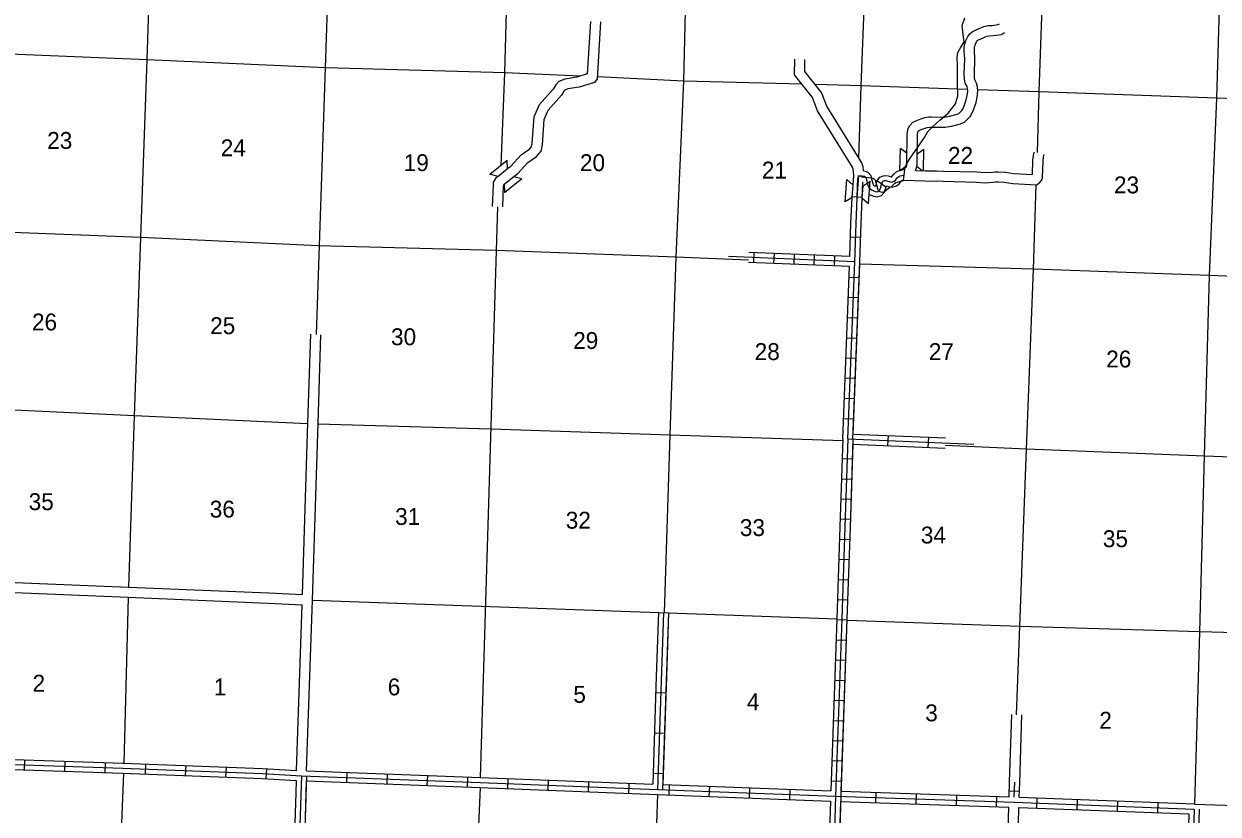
# Model space of a CAD drawing. Extents: x 281674 to 1373010, y 15256751 to 15982786.
# Drawn here: x 867031 to 902380, y 15704900 to 15728294 of the extents above; entities that cross this region are included whole.
import ezdxf

# ---------------------------------------------------------------- set-up
doc = ezdxf.new("R2010")
doc.units = 0
for name, color, linetype in [('L10', 7, 'Continuous'), ('L11', 7, 'Continuous'), ('L13', 7, 'Continuous'), ('L14', 7, 'Continuous'), ('L18', 7, 'Continuous'), ('L8', 7, 'Continuous'), ('L9', 7, 'Continuous')]:
    doc.layers.add(name, color=color, linetype=linetype)

msp = doc.modelspace()

# ---------------------------------------------------------------- linework, layer by layer
at = {"layer": 'L10'}
for points in [[(893080, 15723666), (893698, 15723644), (893861, 15723641), (894035, 15723648), (894239, 15723634), (895228, 15723612), (895462, 15723591), (895726, 15723607), (895799, 15723616), (895867, 15723617), (896045, 15723608), (896307, 15723570), (897003, 15723533)], [(893424, 15723954), (893705, 15723944), (893857, 15723942), (894040, 15723948), (894252, 15723934), (895245, 15723911), (895466, 15723892), (895699, 15723906), (895779, 15723916), (895873, 15723917), (896074, 15723907), (896336, 15723868), (896888, 15723840)]]:
    msp.add_lwpolyline(points, dxfattribs=at)
at = {"layer": 'L11'}
for p, q in [((875101, 15706195), (875266, 15711100)), ((875401, 15706181), (875571, 15711238)), ((885814, 15710872), (885751, 15708982)), ((886114, 15710861), (886051, 15708969)), ((896209, 15705853), (896273, 15707850)), ((896509, 15705841), (896573, 15707836)), ((875391, 15705881), (875380, 15705517)), ((895884, 15694653), (896186, 15705109)), ((896184, 15694645), (896486, 15705098))]:
    msp.add_line(p, q, dxfattribs=at)
for points in [[(883800, 15728366), (883709, 15726813), (883396, 15726716), (883048, 15726662), (882870, 15726588), (882777, 15726487), (882699, 15726361)], [(884099, 15728351), (884001, 15726669), (883918, 15726564), (883464, 15726423), (883130, 15726371), (883046, 15726336), (883016, 15726304), (882940, 15726182)], [(893017, 15723960), (893093, 15724004), (893131, 15724038), (893142, 15724054), (893162, 15724111), (893169, 15724156), (893178, 15725041), (893207, 15725196), (893255, 15725290), (893348, 15725382), (893435, 15725427), (893585, 15725486), (893700, 15725520), (893818, 15725538), (893882, 15725541), (894280, 15725534), (894426, 15725558), (894660, 15725620), (894704, 15725639), (894798, 15725732), (894832, 15725792), (894866, 15725873), (894925, 15726047), (894952, 15726173), (894969, 15726303), (894960, 15726381), (894948, 15726439), (894897, 15726544), (894870, 15726670), (894868, 15726817), (894881, 15727257), (894865, 15727497), (894867, 15727584), (894878, 15727672), (894912, 15727799), (894968, 15727923), (895029, 15728001), (895105, 15728063), (895256, 15728138), (895446, 15728216), (895570, 15728243), (895692, 15728248), (895870, 15728273), (895910, 15728296)], [(893424, 15723954), (893454, 15724036), (893469, 15724130), (893478, 15725012), (893494, 15725098), (893500, 15725110), (893527, 15725137), (893559, 15725154), (893682, 15725202), (893766, 15725227), (893847, 15725239), (893885, 15725240), (894303, 15725233), (894490, 15725265), (894758, 15725336), (894875, 15725386), (895039, 15725548), (895101, 15725659), (895147, 15725766), (895215, 15725968), (895247, 15726122), (895272, 15726300), (895256, 15726431), (895233, 15726538), (895183, 15726642), (895170, 15726703), (895168, 15726814), (895181, 15727262), (895166, 15727504), (895167, 15727562), (895174, 15727614), (895195, 15727698), (895226, 15727766), (895245, 15727790), (895269, 15727810), (895379, 15727865), (895535, 15727929), (895608, 15727945), (895718, 15727949), (895969, 15727984), (896060, 15728036)], [(891595, 15723807), (891580, 15724002), (891562, 15724053), (890526, 15725721), (890376, 15726118), (889846, 15726784), (889852, 15727246)], [(891885, 15723943), (891876, 15724066), (891833, 15724184), (890797, 15725854), (890640, 15726268), (890147, 15726887), (890152, 15727242)], [(881348, 15724011), (881443, 15724086), (881749, 15724422), (882003, 15724595), (882061, 15724665), (882080, 15724750), (882133, 15725539), (882297, 15725905), (882699, 15726361)], [(881534, 15723775), (881648, 15723866), (881947, 15724194), (882206, 15724370), (882338, 15724528), (882378, 15724707), (882428, 15725466), (882552, 15725741), (882940, 15726182)], [(896888, 15723840), (896901, 15724262), (896914, 15724398), (896936, 15724494)], [(897003, 15723533), (897084, 15723580), (897155, 15723657), (897185, 15723750), (897200, 15724243), (897211, 15724350), (897229, 15724428)], [(880905, 15722889), (880928, 15723518), (880934, 15723604), (881019, 15723748), (881061, 15723782)], [(881205, 15722878), (881227, 15723502), (881228, 15723512), (881249, 15723548)], [(875276, 15711400), (875439, 15716487), (875522, 15719105)], [(875571, 15711238), (875739, 15716477), (875822, 15719093)], [(864853, 15711838), (870132, 15711619), (874279, 15711449), (875276, 15711400)], [(864841, 15711538), (870120, 15711319), (874266, 15711149), (875266, 15711100)], [(875092, 15705895), (875080, 15705530)]]:
    msp.add_lwpolyline(points, dxfattribs=at)
at = {"layer": 'L13'}
for p, q in [((881048, 15722883), (880539, 15705984)), ((881008, 15721584), (875743, 15721721)), ((880849, 15716299), (875737, 15716440)), ((870001, 15706412), (870131, 15711319)), ((875571, 15711238), (891094, 15710684))]:
    msp.add_line(p, q, dxfattribs=at)
for points in [[(897030, 15724489), (897088, 15726279), (897271, 15731589), (897435, 15736857), (897600, 15742134), (897804, 15747351), (897985, 15752611), (898106, 15757831), (898298, 15763157), (898503, 15768399), (898634, 15772388)], [(885997, 15710866), (886161, 15716118), (886334, 15721387), (886564, 15726603), (886698, 15731990), (886764, 15733798)], [(875696, 15719098), (875958, 15726997), (876140, 15732306), (876173, 15733479)], [(870140, 15711619), (870306, 15716690), (870496, 15721975), (870685, 15727226), (870853, 15732344)], [(881155, 15724109), (881266, 15726850), (881411, 15732295)], [(891747, 15724322), (891814, 15726458), (892022, 15731784), (892034, 15732316)], [(901693, 15705199), (901836, 15710295), (901982, 15715498), (902123, 15720842), (902346, 15726100), (902504, 15731436)], [(883493, 15726746), (881266, 15726850), (875958, 15726997), (870685, 15727226), (865412, 15727447), (860106, 15727693), (854825, 15727898), (849618, 15728091)], [(890067, 15726506), (886564, 15726603), (884004, 15726722)], [(894964, 15726351), (891814, 15726458), (890459, 15726496)], [(907619, 15725896), (902346, 15726100), (897088, 15726279), (895267, 15726341)], [(896413, 15707844), (896708, 15715702), (896916, 15721036), (896998, 15723533)], [(875743, 15721721), (870496, 15721975), (865409, 15722164)], [(888483, 15721304), (886334, 15721387), (881008, 15721584)], [(904310, 15720754), (902123, 15720842), (896916, 15721036), (891772, 15721178)], [(875438, 15716452), (870306, 15716690), (865042, 15716936), (859884, 15717103)], [(891271, 15715953), (886161, 15716118), (880849, 15716299)], [(904421, 15715411), (901982, 15715498), (896708, 15715702), (894303, 15715814)], [(905351, 15710198), (901836, 15710295), (896511, 15710459), (891393, 15710633)], [(869625, 15695659), (869781, 15700936), (869992, 15706112)], [(880219, 15697132), (880319, 15700503), (880546, 15705684)], [(885784, 15705483), (885611, 15700344), (885462, 15695442)]]:
    msp.add_lwpolyline(points, dxfattribs=at)
at = {"layer": 'L18'}
for p, q in [((892959, 15723947), (892979, 15724609)), ((893172, 15724455), (892979, 15724609)), ((893472, 15724446), (893674, 15724589)), ((893656, 15723946), (893674, 15724589)), ((880823, 15723844), (881341, 15724257)), ((881063, 15723781), (881348, 15724009)), ((881348, 15724009), (881341, 15724257)), ((893152, 15724082), (892959, 15723947)), ((893461, 15724081), (893630, 15723947)), ((881063, 15723781), (880823, 15723844)), ((881249, 15723548), (881534, 15723775)), ((881257, 15723300), (881775, 15723713)), ((881534, 15723775), (881775, 15723713)), ((891341, 15723023), (891389, 15723685)), ((891576, 15723522), (891389, 15723685)), ((881249, 15723548), (881257, 15723300)), ((891550, 15723158), (891576, 15723522)), ((891848, 15723137), (891874, 15723500)), ((891874, 15723500), (892083, 15723635)), ((892036, 15722974), (892083, 15723635)), ((891550, 15723158), (891341, 15723023)), ((891848, 15723137), (892036, 15722974))]:
    msp.add_line(p, q, dxfattribs=at)
at = {"layer": 'L8'}
for p, q in [((891480, 15721411), (888492, 15721531)), ((888635, 15721226), (888647, 15721524)), ((891469, 15721111), (888481, 15721232)), ((889234, 15721202), (889246, 15721500)), ((889834, 15721178), (889846, 15721476)), ((890426, 15721154), (890438, 15721452)), ((891026, 15721130), (891038, 15721428)), ((891273, 15716014), (891469, 15721111)), ((891755, 15720772), (891457, 15720784)), ((891732, 15720180), (891434, 15720191)), ((891709, 15719580), (891411, 15719592)), ((891686, 15718980), (891388, 15718992)), ((891664, 15718388), (891366, 15718399)), ((891641, 15717795), (891343, 15717806)), ((891618, 15717195), (891320, 15717207)), ((891595, 15716596), (891297, 15716607)), ((891552, 15715407), (891254, 15715417)), ((891532, 15714811), (891234, 15714821)), ((891512, 15714215), (891214, 15714225)), ((891492, 15713619), (891194, 15713629)), ((891472, 15713022), (891174, 15713032)), ((891452, 15712426), (891154, 15712436)), ((891432, 15711830), (891134, 15711840)), ((891412, 15711234), (891114, 15711244)), ((891094, 15710684), (890915, 15705587)), ((891392, 15710640), (891094, 15710651)), ((891371, 15710041), (891073, 15710051)), ((891350, 15709445), (891052, 15709455)), ((891329, 15708848), (891031, 15708859)), ((891308, 15708252), (891010, 15708263)), ((891287, 15707656), (890989, 15707666)), ((891266, 15707060), (890968, 15707070)), ((891245, 15706463), (890947, 15706474)), ((891224, 15705867), (890926, 15705878)), ((896195, 15705409), (896209, 15705853)), ((896345, 15705403), (896359, 15705846)), ((896495, 15705398), (896509, 15705841)), ((890905, 15705287), (890748, 15700116)), ((896500, 15705572), (896202, 15705582))]:
    msp.add_line(p, q, dxfattribs=at)
for points in [[(891579, 15716152), (891772, 15721178)], [(891423, 15716009), (891336, 15713402), (891244, 15710678), (891060, 15705431), (890900, 15700166), (890778, 15696310), (890729, 15694852)], [(891573, 15716004), (891486, 15713397), (891394, 15710673), (891210, 15705426), (891050, 15700162), (890928, 15696305), (890879, 15694847)], [(891273, 15716014), (891186, 15713407), (891094, 15710684)], [(891568, 15715852), (891486, 15713397), (891394, 15710673), (891215, 15705576)], [(891205, 15705276), (891050, 15700162), (890928, 15696305), (890879, 15694847)]]:
    msp.add_lwpolyline(points, dxfattribs=at)
at = {"layer": 'L9'}
for p, q in [((891576, 15723522), (891595, 15723807)), ((892542, 15723461), (892303, 15723640)), ((891848, 15723152), (891551, 15723173)), ((891798, 15721966), (891499, 15721976)), ((891579, 15716152), (894312, 15716036)), ((892609, 15715809), (892622, 15716107)), ((893801, 15715758), (893814, 15716056)), ((891568, 15715852), (894300, 15715736)), ((885751, 15708982), (885644, 15705789)), ((886051, 15708969), (885944, 15705777)), ((886033, 15708482), (885735, 15708492)), ((885993, 15707289), (885695, 15707299)), ((867052, 15706211), (867062, 15706510)), ((868244, 15706171), (868254, 15706470)), ((869437, 15706132), (869447, 15706430)), ((870628, 15706088), (870640, 15706386)), ((871820, 15706041), (871832, 15706339)), ((873013, 15705995), (873024, 15706293)), ((874202, 15705946), (874219, 15706244)), ((875401, 15706181), (880539, 15705984)), ((876589, 15705836), (876600, 15706134)), ((877781, 15705790), (877792, 15706088)), ((878973, 15705745), (878985, 15706043)), ((880166, 15705699), (880177, 15705997)), ((880539, 15705984), (885644, 15705789)), ((885953, 15706097), (885655, 15706107)), ((881358, 15705653), (881369, 15705951)), ((882550, 15705608), (882562, 15705906)), ((883743, 15705562), (883754, 15705860)), ((884935, 15705516), (884946, 15705814)), ((885944, 15705777), (890915, 15705587)), ((886127, 15705471), (886139, 15705769)), ((887320, 15705425), (887331, 15705723)), ((888512, 15705379), (888523, 15705677)), ((889704, 15705334), (889716, 15705632)), ((875380, 15705517), (875231, 15700877)), ((885784, 15705483), (890905, 15705287)), ((891205, 15705276), (896186, 15705109)), ((891215, 15705576), (896195, 15705409)), ((892247, 15705242), (892257, 15705540)), ((893440, 15705202), (893450, 15705500)), ((894632, 15705162), (894642, 15705460)), ((895825, 15705122), (895835, 15705420)), ((896495, 15705398), (901675, 15705200)), ((897016, 15705079), (897028, 15705377)), ((898209, 15705033), (898220, 15705331)), ((899401, 15704987), (899413, 15705285)), ((896486, 15705098), (901516, 15704906)), ((900593, 15704942), (900605, 15705240)), ((901693, 15705199), (906830, 15705027))]:
    msp.add_line(p, q, dxfattribs=at)
for points in [[(891829, 15723769), (892132, 15723735), (892167, 15723725), (892196, 15723710), (892228, 15723676), (892268, 15723531), (892307, 15723386), (892321, 15723367), (892341, 15723351), (892370, 15723334), (892401, 15723320), (892436, 15723315), (892476, 15723318), (892509, 15723332), (892579, 15723387), (892654, 15723449), (892712, 15723481), (892802, 15723573), (892836, 15723594), (892878, 15723608), (893064, 15723656), (893119, 15724062), (893153, 15724138), (893244, 15724289), (893584, 15724773), (893686, 15724934), (893788, 15725107), (893922, 15725245), (894145, 15725447), (894390, 15725647), (894604, 15725926), (894675, 15726166), (894664, 15726531), (894667, 15727060), (894652, 15727303), (894678, 15727446), (894757, 15727586), (894860, 15727759), (894833, 15727981), (894808, 15728247), (894879, 15728476)], [(891423, 15716009), (891624, 15721255), (891663, 15722388), (891698, 15723143), (891745, 15723808)], [(891624, 15721255), (891663, 15722388), (891698, 15723143), (891718, 15723742)], [(891718, 15723797), (891842, 15723799), (891909, 15723786), (891928, 15723775), (891963, 15723736), (891977, 15723671), (892014, 15723517), (892044, 15723450), (892079, 15723411), (892142, 15723367), (892228, 15723337), (892284, 15723327), (892330, 15723340), (892370, 15723386), (892387, 15723431), (892427, 15723578), (892468, 15723634), (892511, 15723653), (892543, 15723656), (892573, 15723652), (892678, 15723614), (892712, 15723612), (892712, 15723612), (892789, 15723635), (892789, 15723635), (892833, 15723666), (892893, 15723746), (892926, 15723779), (892966, 15723798), (893069, 15723817)], [(891885, 15723943), (891960, 15723929), (892023, 15723894), (892102, 15723807), (892123, 15723704), (892157, 15723566), (892172, 15723532), (892179, 15723524), (892211, 15723502), (892247, 15723489), (892289, 15723645), (892371, 15723754), (892472, 15723800), (892547, 15723807), (892610, 15723798), (892701, 15723765), (892723, 15723771), (892727, 15723774), (892780, 15723845), (892839, 15723904), (892920, 15723942), (893017, 15723960)], [(892055, 15723239), (892190, 15723191), (892293, 15723173), (892414, 15723209), (892501, 15723308), (892530, 15723385), (892560, 15723497), (892647, 15723466), (892730, 15723460), (892856, 15723499), (892938, 15723557), (893007, 15723648), (893013, 15723654), (893080, 15723666)], [(891774, 15721250), (891812, 15722382), (891848, 15723137), (891864, 15723614)], [(891480, 15721411), (891513, 15722394), (891550, 15723158)], [(891772, 15721178), (891774, 15721250), (891812, 15722382), (891848, 15723137)], [(891624, 15721255), (887886, 15721406)], [(891423, 15716009), (891624, 15721255)], [(891573, 15716003), (891774, 15721250)], [(891423, 15716009), (895145, 15715850)], [(885964, 15710872), (885789, 15705633)], [(886114, 15710867), (885938, 15705628)], [(864672, 15706440), (869960, 15706263), (874090, 15706102), (875246, 15706037), (880534, 15705834), (885789, 15705633), (891060, 15705431)], [(864677, 15706590), (869966, 15706413), (874098, 15706252), (875101, 15706195)], [(864667, 15706290), (869955, 15706113), (874083, 15705952), (875092, 15705895)], [(875246, 15706037), (875076, 15700731), (874916, 15695449)], [(875396, 15706032), (875226, 15700726), (875066, 15695445)], [(875391, 15705881), (880528, 15705684), (885784, 15705483)], [(875080, 15705530), (874926, 15700735), (874766, 15695454)], [(891060, 15705431), (896340, 15705254), (901670, 15705050)], [(901516, 15704906), (901375, 15699756), (901206, 15694483)], [(901670, 15705050), (901525, 15699751), (901356, 15694479)], [(901819, 15705046), (901675, 15699747), (901506, 15694474)]]:
    msp.add_lwpolyline(points, dxfattribs=at)

# ---------------------------------------------------------------- texts
at = {"layer": 'L14'}
for s, p in [('23', (867721, 15724594)), ('24', (872858, 15724375)), ('19', (878274, 15723936)), ('20', (883490, 15723936)), ('22', (894385, 15724150)), ('21', (888875, 15723716)), ('23', (899298, 15723278)), ('26', (867270, 15719219)), ('25', (872545, 15719110)), ('30', (877898, 15718781)), ('29', (883290, 15718671)), ('28', (888663, 15718342)), ('27', (893816, 15718342)), ('26', (899067, 15718123)), ('35', (867173, 15713900)), ('36', (872533, 15713680)), ('31', (878020, 15713461)), ('32', (883071, 15713351)), ('33', (888224, 15713132)), ('34', (893581, 15712913)), ('35', (898969, 15712803)), ('2', (867287, 15708525)), ('1', (872653, 15708416)), ('6', (877801, 15708416)), ('5', (883295, 15708196)), ('4', (888433, 15707977)), ('3', (893711, 15707648)), ('2', (898864, 15707429))]:
    msp.add_text(s, height=500, rotation=0.0001, dxfattribs=at).set_placement(p)

doc.saveas('drawing.dxf')
